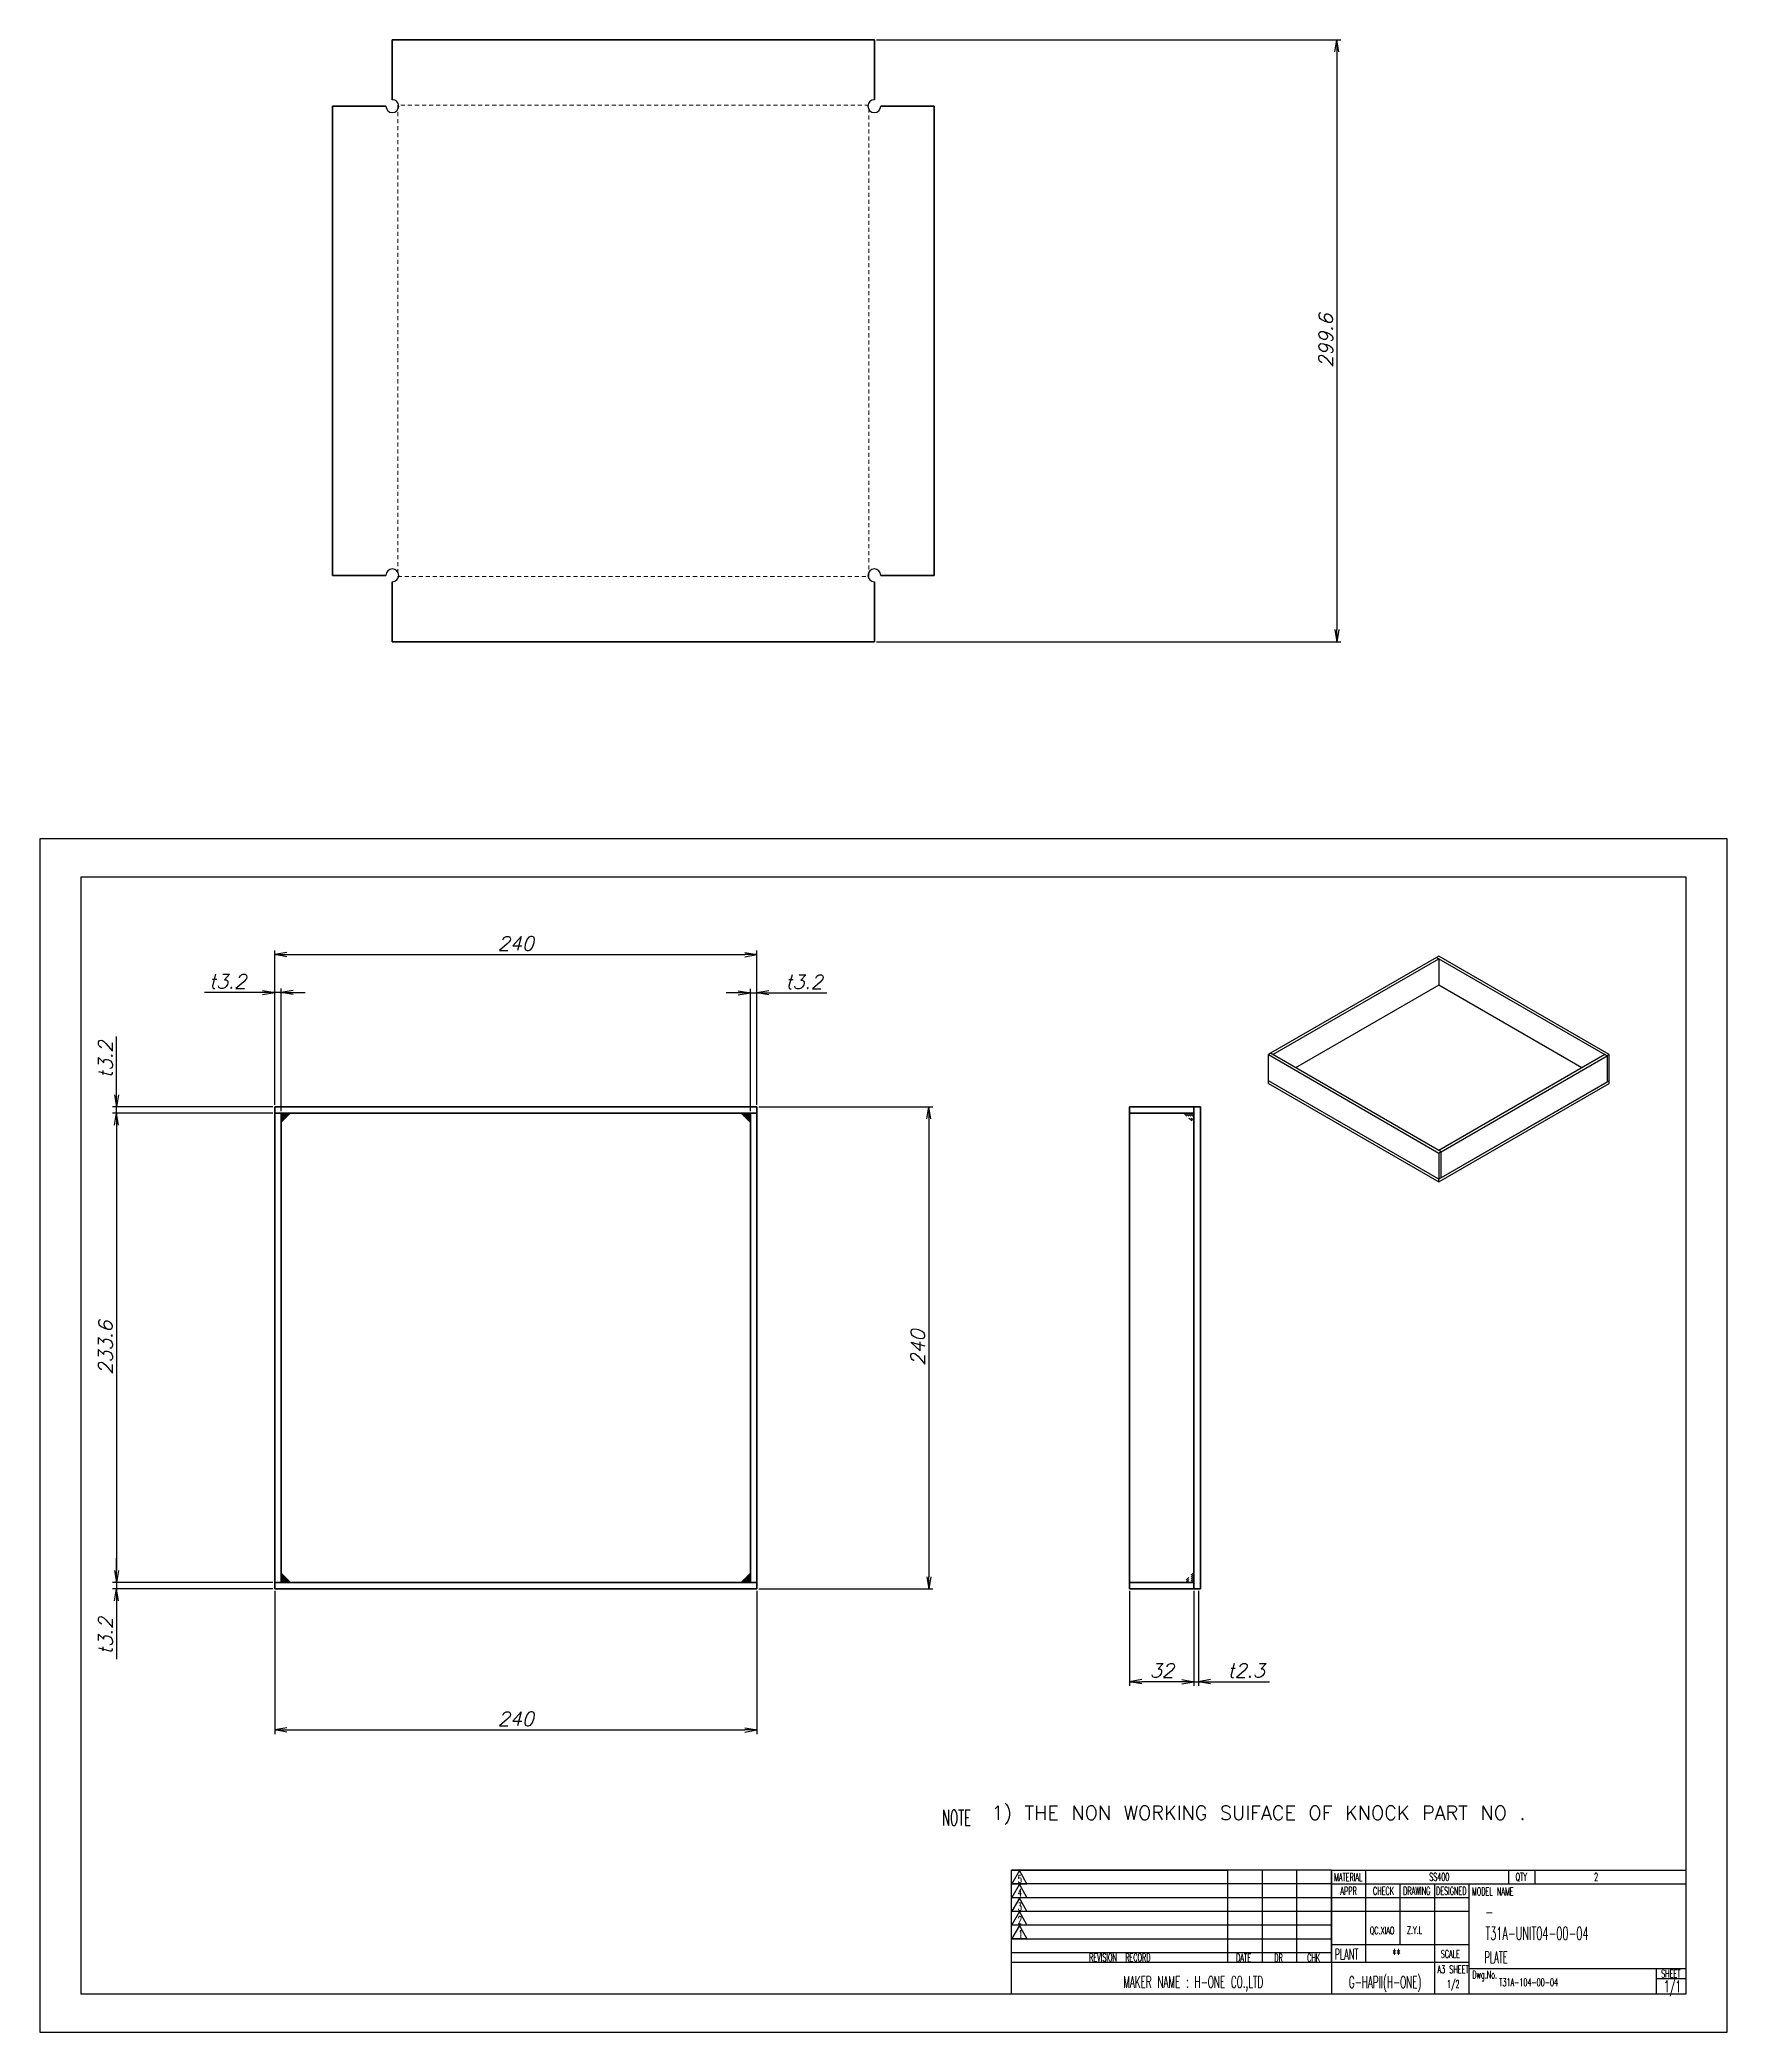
# Model space of a CAD drawing. Header units: inches. Extents: x 21 to 8642, y -3779 to 2137.
# Drawn here: x 105 to 945, y -3779 to -2787 of the extents above; entities that cross this region are included whole.
import ezdxf

# ---------------------------------------------------------------- set-up
doc = ezdxf.new("R2010")
doc.units = ezdxf.units.IN
doc.header["$MEASUREMENT"] = 0
doc.linetypes.add('DASHED', pattern=[15, 12, -3])
doc.linetypes.add('HIDDEN', pattern=[3.5, 2, -1.5])
for name, color, linetype, lineweight in [('AM_VIS', 7, 'Continuous', 30), ('DIM', 3, 'Continuous', 20), ('HIDDEN_LINE', 1, 'HIDDEN', 20)]:
    doc.layers.add(name, color=color, linetype=linetype, lineweight=lineweight)
for name, color, linetype in [('DRAWING', 7, 'Continuous'), ('title_frame', 7, 'Continuous'), ('word_dim', 253, 'Continuous')]:
    doc.layers.add(name, color=color, linetype=linetype)
doc.styles.add('DIM_FONT', font='romans.shx', dxfattribs={"oblique": 15})
doc.styles.add('MX_NOTE_STANDARD', font='txt.shx', dxfattribs={"bigfont": 'bigfont.shx'})
doc.styles.get("Standard").update_dxf_attribs({"font": 'txt', "bigfont": 'gbcbig.shx'})
doc.dimstyles.new('SCALE-1-2$0', dxfattribs={"dimscale": 2, "dimtxt": 3.5, "dimasz": 3, "dimexe": 1, "dimexo": 0.5, "dimgap": 1, "dimtad": 3, "dimdec": 1, "dimdsep": 46, "dimtxsty": 'DIM_FONT', "dimblk1": 'OPEN', "dimblk2": 'OPEN', "dimsah": 1, "dimcen": 0, "dimclrd": 256, "dimclre": 256, "dimclrt": 7, "dimazin": 2, "dimtm": 1e-09, "dimtfac": 0.6, "dimtmove": 0, "dimatfit": 3, "dimldrblk": 'OPEN', "dimfxl": 1, "dimtolj": 2, "dimarcsym": 0})

# ---------------------------------------------------------------- blocks, each defined once
blk = doc.blocks.new('98')
at = {"layer": 'AM_VIS'}
for p, q in [((-1607.6, 25192.8), (-1609.8, 25191.5)), ((-1437.9, 25094.9), (-1607.6, 25192.8)), ((-1609.8, 25191.5), (-1775, 25096.2)), ((-1772.7, 25094.9), (-1607.6, 25190.2)), ((-1607.6, 25190.2), (-1609.8, 25191.5)), ((-1609.8, 25191.5), (-1440.1, 25093.6)), ((-1607.6, 25190.2), (-1607.6, 25164.1)), ((-1607.6, 25164.1), (-1750.1, 25081.8)), ((-1465, 25081.8), (-1607.6, 25164.1)), ((-1775, 25096.2), (-1777.3, 25094.9)), ((-1777.3, 25094.9), (-1607.6, 24996.9)), ((-1777.3, 25068.7), (-1777.3, 25094.9)), ((-1772.7, 25094.9), (-1775, 25096.2)), ((-1605.3, 24998.2), (-1775, 25096.2)), ((-1442.4, 25094.9), (-1607.6, 24999.5)), ((-1605.3, 24998.2), (-1440.1, 25093.6)), ((-1440.1, 25093.6), (-1442.4, 25094.9)), ((-1437.9, 25094.9), (-1440.1, 25093.6)), ((-1440.1, 25093.6), (-1440.1, 25067.4)), ((-1440.1, 25093.6), (-1440.1, 25067.4)), ((-1437.9, 25068.7), (-1437.9, 25094.9)), ((-1607.6, 24970.8), (-1777.3, 25068.7)), ((-1777.3, 25066.1), (-1777.3, 25068.7)), ((-1607.6, 24970.8), (-1777.3, 25068.7)), ((-1777.3, 25066.1), (-1607.6, 24968.1)), ((-1437.9, 25068.7), (-1607.6, 24970.8)), ((-1607.6, 24968.1), (-1437.9, 25066.1)), ((-1440.1, 25067.4), (-1605.3, 24972.1)), ((-1437.9, 25068.7), (-1440.1, 25067.4)), ((-1437.9, 25066.1), (-1437.9, 25068.7)), ((-1605.3, 24998.2), (-1607.6, 24999.5)), ((-1605.3, 24998.2), (-1607.6, 24996.9)), ((-1607.6, 24996.9), (-1607.6, 24970.8)), ((-1605.3, 24972.1), (-1605.3, 24998.2)), ((-1605.3, 24972.1), (-1605.3, 24998.2)), ((-1605.3, 24972.1), (-1607.6, 24970.8)), ((-1607.6, 24968.1), (-1607.6, 24970.8))]:
    blk.add_line(p, q, dxfattribs=at)
blk = doc.blocks.new('_Open')
at = {"color": 0, "lineweight": -2}
for p, q in [((-1, 0.17), (0, 0)), ((-1, -0.17), (0, 0)), ((0, 0), (-1, 0))]:
    blk.add_line(p, q, dxfattribs=at)
blk = doc.blocks.new('*D339')
at = {"layer": 'DEFPOINTS', "color": 0, "transparency": 16777216}
for p in [(462.34, -3242.75), (222.34, -3318.46), (462.34, -3318.46)]:
    blk.add_point(p, dxfattribs=at)
at = {"layer": 'DIM', "lineweight": -2, "transparency": 16777216}
for p, q in [((222.34, -3317.46), (222.34, -3240.75)), ((228.34, -3242.75), (456.34, -3242.75)), ((462.34, -3317.46), (462.34, -3240.75))]:
    blk.add_line(p, q, dxfattribs=at)
at = {"layer": 'DIM', "lineweight": -2, "transparency": 16777216, "xscale": 6, "yscale": 6, "zscale": 6, "rotation": 180}
blk.add_blockref('_Open', (222.34, -3242.75), dxfattribs=at)
at = {"layer": 'DIM', "lineweight": -2, "transparency": 16777216, "xscale": 6, "yscale": 6, "zscale": 6}
blk.add_blockref('_Open', (462.34, -3242.75), dxfattribs=at)
at = {"layer": 'DIM', "color": 7, "transparency": 16777216, "insert": (342.34, -3237.25), "char_height": 7, "attachment_point": 5, "style": 'DIM_FONT'}
blk.add_mtext('\\A2;240', dxfattribs=at)
blk = doc.blocks.new('*D340')
at = {"layer": 'DEFPOINTS', "color": 0, "transparency": 16777216}
for p in [(143.62, -3318.46), (222.34, -3318.46), (222.34, -3321.66)]:
    blk.add_point(p, dxfattribs=at)
at = {"layer": 'DIM', "lineweight": -2, "transparency": 16777216}
for p, q in [((143.62, -3312.46), (143.62, -3283.53)), ((221.34, -3318.46), (141.62, -3318.46)), ((221.34, -3321.66), (141.62, -3321.66)), ((143.62, -3321.66), (143.62, -3318.46)), ((143.62, -3327.66), (143.62, -3333.66))]:
    blk.add_line(p, q, dxfattribs=at)
at = {"layer": 'DIM', "lineweight": -2, "transparency": 16777216, "xscale": 6, "yscale": 6, "zscale": 6}
for p, rotation in [((143.62, -3318.46), 270), ((143.62, -3321.66), 90)]:
    blk.add_blockref('_Open', p, dxfattribs=dict(at, rotation=rotation))
at = {"layer": 'DIM', "color": 7, "transparency": 16777216, "insert": (138.12, -3295), "char_height": 7, "attachment_point": 5, "rotation": 90, "style": 'DIM_FONT'}
blk.add_mtext('\\A2;t3.2', dxfattribs=at)
blk = doc.blocks.new('*D341')
at = {"layer": 'DEFPOINTS', "color": 0, "transparency": 16777216}
for p in [(222.34, -3321.66), (143.62, -3555.26), (222.34, -3555.26)]:
    blk.add_point(p, dxfattribs=at)
at = {"layer": 'DIM', "lineweight": -2, "transparency": 16777216}
for p, q in [((221.34, -3321.66), (141.62, -3321.66)), ((143.62, -3327.66), (143.62, -3549.26)), ((221.34, -3555.26), (141.62, -3555.26))]:
    blk.add_line(p, q, dxfattribs=at)
at = {"layer": 'DIM', "lineweight": -2, "transparency": 16777216, "xscale": 6, "yscale": 6, "zscale": 6}
for p, rotation in [((143.62, -3321.66), 90), ((143.62, -3555.26), 270)]:
    blk.add_blockref('_Open', p, dxfattribs=dict(at, rotation=rotation))
at = {"layer": 'DIM', "color": 7, "transparency": 16777216, "insert": (138.12, -3438.46), "char_height": 7, "attachment_point": 5, "rotation": 90, "style": 'DIM_FONT'}
blk.add_mtext('\\A2;233.6', dxfattribs=at)
blk = doc.blocks.new('*D342')
at = {"layer": 'DEFPOINTS', "color": 0, "transparency": 16777216}
for p in [(143.62, -3558.46), (222.34, -3555.26), (222.34, -3558.46)]:
    blk.add_point(p, dxfattribs=at)
at = {"layer": 'DIM', "lineweight": -2, "transparency": 16777216}
for p, q in [((143.62, -3549.26), (143.62, -3543.26)), ((221.34, -3555.26), (141.62, -3555.26)), ((221.34, -3558.46), (141.62, -3558.46)), ((143.62, -3555.26), (143.62, -3558.46)), ((143.62, -3564.46), (143.62, -3593.4))]:
    blk.add_line(p, q, dxfattribs=at)
at = {"layer": 'DIM', "lineweight": -2, "transparency": 16777216, "xscale": 6, "yscale": 6, "zscale": 6}
for p, rotation in [((143.62, -3555.26), 270), ((143.62, -3558.46), 90)]:
    blk.add_blockref('_Open', p, dxfattribs=dict(at, rotation=rotation))
at = {"layer": 'DIM', "color": 7, "transparency": 16777216, "insert": (138.12, -3581.93), "char_height": 7, "attachment_point": 5, "rotation": 90, "style": 'DIM_FONT'}
blk.add_mtext('\\A2;t3.2', dxfattribs=at)
blk = doc.blocks.new('*D343')
at = {"layer": 'DEFPOINTS', "color": 0, "transparency": 16777216}
for p in [(222.34, -3261.55), (222.34, -3318.46), (225.54, -3321.66)]:
    blk.add_point(p, dxfattribs=at)
at = {"layer": 'DIM', "lineweight": -2, "transparency": 16777216}
for p, q in [((216.34, -3261.55), (187.4, -3261.55)), ((222.34, -3317.46), (222.34, -3259.55)), ((225.54, -3261.55), (222.34, -3261.55)), ((225.54, -3320.66), (225.54, -3259.55)), ((231.54, -3261.55), (237.54, -3261.55))]:
    blk.add_line(p, q, dxfattribs=at)
at = {"layer": 'DIM', "lineweight": -2, "transparency": 16777216, "xscale": 6, "yscale": 6, "zscale": 6}
blk.add_blockref('_Open', (222.34, -3261.55), dxfattribs=at)
at = {"layer": 'DIM', "lineweight": -2, "transparency": 16777216, "xscale": 6, "yscale": 6, "zscale": 6, "rotation": 180}
blk.add_blockref('_Open', (225.54, -3261.55), dxfattribs=at)
at = {"layer": 'DIM', "color": 7, "transparency": 16777216, "insert": (198.87, -3256.05), "char_height": 7, "attachment_point": 5, "style": 'DIM_FONT'}
blk.add_mtext('\\A2;t3.2', dxfattribs=at)
blk = doc.blocks.new('*D344')
at = {"layer": 'DEFPOINTS', "color": 0, "transparency": 16777216}
for p in [(462.34, -3261.76), (459.14, -3321.66), (462.34, -3318.46)]:
    blk.add_point(p, dxfattribs=at)
at = {"layer": 'DIM', "lineweight": -2, "transparency": 16777216}
for p, q in [((453.14, -3261.76), (447.14, -3261.76)), ((459.14, -3320.66), (459.14, -3259.76)), ((459.14, -3261.76), (462.34, -3261.76)), ((462.34, -3317.46), (462.34, -3259.76)), ((468.34, -3261.76), (497.27, -3261.76))]:
    blk.add_line(p, q, dxfattribs=at)
at = {"layer": 'DIM', "lineweight": -2, "transparency": 16777216, "xscale": 6, "yscale": 6, "zscale": 6}
blk.add_blockref('_Open', (459.14, -3261.76), dxfattribs=at)
at = {"layer": 'DIM', "lineweight": -2, "transparency": 16777216, "xscale": 6, "yscale": 6, "zscale": 6, "rotation": 180}
blk.add_blockref('_Open', (462.34, -3261.76), dxfattribs=at)
at = {"layer": 'DIM', "color": 7, "transparency": 16777216, "insert": (485.8, -3256.26), "char_height": 7, "attachment_point": 5, "style": 'DIM_FONT'}
blk.add_mtext('\\A2;t3.2', dxfattribs=at)
blk = doc.blocks.new('*D345')
at = {"layer": 'DEFPOINTS', "color": 0, "transparency": 16777216}
for p in [(222.34, -3558.46), (462.34, -3558.46), (462.34, -3628.73)]:
    blk.add_point(p, dxfattribs=at)
at = {"layer": 'DIM', "lineweight": -2, "transparency": 16777216}
for p, q in [((222.34, -3559.46), (222.34, -3630.73)), ((462.34, -3559.46), (462.34, -3630.73)), ((228.34, -3628.73), (456.34, -3628.73))]:
    blk.add_line(p, q, dxfattribs=at)
at = {"layer": 'DIM', "lineweight": -2, "transparency": 16777216, "xscale": 6, "yscale": 6, "zscale": 6, "rotation": 180}
blk.add_blockref('_Open', (222.34, -3628.73), dxfattribs=at)
at = {"layer": 'DIM', "lineweight": -2, "transparency": 16777216, "xscale": 6, "yscale": 6, "zscale": 6}
blk.add_blockref('_Open', (462.34, -3628.73), dxfattribs=at)
at = {"layer": 'DIM', "color": 7, "transparency": 16777216, "insert": (342.34, -3623.23), "char_height": 7, "attachment_point": 5, "style": 'DIM_FONT'}
blk.add_mtext('\\A2;240', dxfattribs=at)
blk = doc.blocks.new('*D346')
at = {"layer": 'DEFPOINTS', "color": 0, "transparency": 16777216}
for p in [(462.34, -3318.46), (462.34, -3558.46), (547.99, -3558.46)]:
    blk.add_point(p, dxfattribs=at)
at = {"layer": 'DIM', "lineweight": -2, "transparency": 16777216}
for p, q in [((463.34, -3318.46), (549.99, -3318.46)), ((547.99, -3324.46), (547.99, -3552.46)), ((463.34, -3558.46), (549.99, -3558.46))]:
    blk.add_line(p, q, dxfattribs=at)
at = {"layer": 'DIM', "lineweight": -2, "transparency": 16777216, "xscale": 6, "yscale": 6, "zscale": 6}
for p, rotation in [((547.99, -3318.46), 90), ((547.99, -3558.46), 270)]:
    blk.add_blockref('_Open', p, dxfattribs=dict(at, rotation=rotation))
at = {"layer": 'DIM', "color": 7, "transparency": 16777216, "insert": (542.49, -3438.46), "char_height": 7, "attachment_point": 5, "rotation": 90, "style": 'DIM_FONT'}
blk.add_mtext('\\A2;240', dxfattribs=at)
blk = doc.blocks.new('*D347')
at = {"layer": 'DEFPOINTS', "color": 0, "transparency": 16777216}
for p in [(647.96, -3558.46), (679.96, -3558.46), (647.96, -3604.68)]:
    blk.add_point(p, dxfattribs=at)
at = {"layer": 'DIM', "lineweight": -2, "transparency": 16777216}
for p, q in [((647.96, -3559.46), (647.96, -3606.68)), ((679.96, -3559.46), (679.96, -3606.68)), ((673.96, -3604.68), (653.96, -3604.68))]:
    blk.add_line(p, q, dxfattribs=at)
at = {"layer": 'DIM', "lineweight": -2, "transparency": 16777216, "xscale": 6, "yscale": 6, "zscale": 6, "rotation": 180}
blk.add_blockref('_Open', (647.96, -3604.68), dxfattribs=at)
at = {"layer": 'DIM', "lineweight": -2, "transparency": 16777216, "xscale": 6, "yscale": 6, "zscale": 6}
blk.add_blockref('_Open', (679.96, -3604.68), dxfattribs=at)
at = {"layer": 'DIM', "color": 7, "transparency": 16777216, "insert": (663.96, -3599.18), "char_height": 7, "attachment_point": 5, "style": 'DIM_FONT'}
blk.add_mtext('\\A2;32', dxfattribs=at)
blk = doc.blocks.new('*D348')
at = {"layer": 'DEFPOINTS', "color": 0, "transparency": 16777216}
for p in [(679.96, -3558.46), (682.26, -3558.46), (682.26, -3604.68)]:
    blk.add_point(p, dxfattribs=at)
at = {"layer": 'DIM', "lineweight": -2, "transparency": 16777216}
for p, q in [((679.96, -3559.46), (679.96, -3606.68)), ((682.26, -3559.46), (682.26, -3606.68)), ((673.96, -3604.68), (667.96, -3604.68)), ((679.96, -3604.68), (682.26, -3604.68)), ((688.26, -3604.68), (717.55, -3604.68))]:
    blk.add_line(p, q, dxfattribs=at)
at = {"layer": 'DIM', "lineweight": -2, "transparency": 16777216, "xscale": 6, "yscale": 6, "zscale": 6}
blk.add_blockref('_Open', (679.96, -3604.68), dxfattribs=at)
at = {"layer": 'DIM', "lineweight": -2, "transparency": 16777216, "xscale": 6, "yscale": 6, "zscale": 6, "rotation": 180}
blk.add_blockref('_Open', (682.26, -3604.68), dxfattribs=at)
at = {"layer": 'DIM', "color": 7, "transparency": 16777216, "insert": (705.91, -3599.18), "char_height": 7, "attachment_point": 5, "style": 'DIM_FONT'}
blk.add_mtext('\\A2;t2.3', dxfattribs=at)
blk = doc.blocks.new('*D358')
at = {"lineweight": -2, "transparency": 16777216}
for p, q in [((521.88, -2787.35), (753.08, -2787.35)), ((751.08, -2793.35), (751.08, -3080.95)), ((521.88, -3086.95), (753.08, -3086.95))]:
    blk.add_line(p, q, dxfattribs=at)
at = {"layer": 'DEFPOINTS', "color": 0, "transparency": 16777216}
for p in [(520.88, -2787.35), (520.88, -3086.95), (751.08, -3086.95)]:
    blk.add_point(p, dxfattribs=at)
at = {"lineweight": -2, "transparency": 16777216, "xscale": 6, "yscale": 6, "zscale": 6}
for p, rotation in [((751.08, -2787.35), 90), ((751.08, -3086.95), 270)]:
    blk.add_blockref('_Open', p, dxfattribs=dict(at, rotation=rotation))
at = {"color": 7, "transparency": 16777216, "insert": (745.58, -2937.15), "char_height": 7, "attachment_point": 5, "rotation": 90, "style": 'DIM_FONT'}
blk.add_mtext('\\A2;299.6', dxfattribs=at)
blk = doc.blocks.new('*D362')
at = {"layer": 'DEFPOINTS', "color": 0, "transparency": 16777216}
for p in [(647.96, -3558.46), (679.96, -3558.46), (647.96, -3604.68)]:
    blk.add_point(p, dxfattribs=at)
at = {"layer": 'DIM', "lineweight": -2, "transparency": 16777216}
for p, q in [((647.96, -3559.46), (647.96, -3606.68)), ((679.96, -3559.46), (679.96, -3606.68)), ((673.96, -3604.68), (653.96, -3604.68))]:
    blk.add_line(p, q, dxfattribs=at)
at = {"layer": 'DIM', "lineweight": -2, "transparency": 16777216, "xscale": 6, "yscale": 6, "zscale": 6, "rotation": 180}
blk.add_blockref('_Open', (647.96, -3604.68), dxfattribs=at)
at = {"layer": 'DIM', "lineweight": -2, "transparency": 16777216, "xscale": 6, "yscale": 6, "zscale": 6}
blk.add_blockref('_Open', (679.96, -3604.68), dxfattribs=at)
at = {"layer": 'DIM', "color": 7, "transparency": 16777216, "insert": (663.96, -3599.18), "char_height": 7, "attachment_point": 5, "style": 'DIM_FONT'}
blk.add_mtext('\\A2;32', dxfattribs=at)
blk = doc.blocks.new('*D363')
at = {"layer": 'DEFPOINTS', "color": 0, "transparency": 16777216}
for p in [(679.96, -3558.46), (682.26, -3558.46), (682.26, -3604.68)]:
    blk.add_point(p, dxfattribs=at)
at = {"layer": 'DIM', "lineweight": -2, "transparency": 16777216}
for p, q in [((679.96, -3559.46), (679.96, -3606.68)), ((682.26, -3559.46), (682.26, -3606.68)), ((673.96, -3604.68), (667.96, -3604.68)), ((679.96, -3604.68), (682.26, -3604.68)), ((688.26, -3604.68), (717.55, -3604.68))]:
    blk.add_line(p, q, dxfattribs=at)
at = {"layer": 'DIM', "lineweight": -2, "transparency": 16777216, "xscale": 6, "yscale": 6, "zscale": 6}
blk.add_blockref('_Open', (679.96, -3604.68), dxfattribs=at)
at = {"layer": 'DIM', "lineweight": -2, "transparency": 16777216, "xscale": 6, "yscale": 6, "zscale": 6, "rotation": 180}
blk.add_blockref('_Open', (682.26, -3604.68), dxfattribs=at)
at = {"layer": 'DIM', "color": 7, "transparency": 16777216, "insert": (705.91, -3599.18), "char_height": 7, "attachment_point": 5, "style": 'DIM_FONT'}
blk.add_mtext('\\A2;t2.3', dxfattribs=at)

msp = doc.modelspace()

# ---------------------------------------------------------------- linework, layer by layer
at = {"color": 7, "lineweight": 35, "ltscale": 0.08}
for p, q in [((284.081, -2787.345), (280.881, -2787.345)), ((520.881, -2787.345), (517.681, -2787.345)), ((284.081, -3086.945), (280.881, -3086.945)), ((520.881, -3086.945), (517.681, -3086.945)), ((222.336, -3318.464), (222.336, -3321.665)), ((462.336, -3318.464), (462.336, -3321.665)), ((647.963, -3318.464), (647.963, -3321.665)), ((679.963, -3318.464), (679.963, -3321.665)), ((222.336, -3555.264), (222.336, -3558.464)), ((462.336, -3555.264), (462.336, -3558.464)), ((647.963, -3555.264), (647.963, -3558.464)), ((679.963, -3555.264), (679.963, -3558.464))]:
    msp.add_line(p, q, dxfattribs=at)
at = {"color": 7, "lineweight": 35}
for p, q in [((280.881, -2787.345), (280.881, -2817.145)), ((284.081, -2787.345), (517.681, -2787.345)), ((520.881, -2817.145), (520.881, -2787.345)), ((251.081, -2820.345), (277.681, -2820.345)), ((251.081, -3053.945), (251.081, -2820.345)), ((550.681, -2820.345), (524.081, -2820.345)), ((550.681, -3053.945), (550.681, -2820.345)), ((277.681, -3053.945), (251.081, -3053.945)), ((524.081, -3053.945), (550.681, -3053.945)), ((280.881, -3086.945), (280.881, -3057.145)), ((520.881, -3057.145), (520.881, -3086.945)), ((284.081, -3086.945), (517.681, -3086.945)), ((462.336, -3318.464), (222.336, -3318.464)), ((222.336, -3558.464), (222.336, -3318.464)), ((222.336, -3321.665), (462.336, -3321.665)), ((222.336, -3321.665), (222.336, -3555.264)), ((225.536, -3555.264), (225.536, -3321.665)), ((459.136, -3321.665), (459.136, -3555.264)), ((462.336, -3555.264), (462.336, -3321.665)), ((679.963, -3318.464), (647.963, -3318.464)), ((647.963, -3321.665), (679.963, -3321.665)), ((647.963, -3321.665), (679.963, -3321.665)), ((647.963, -3555.264), (647.963, -3321.665)), ((679.963, -3318.464), (679.963, -3558.464)), ((679.963, -3321.665), (679.963, -3555.264)), ((683.163, -3558.464), (683.163, -3318.464)), ((462.336, -3555.264), (222.336, -3555.264)), ((222.336, -3558.464), (462.336, -3558.464)), ((462.336, -3558.464), (222.336, -3558.464)), ((679.963, -3555.264), (647.963, -3555.264)), ((679.963, -3555.264), (647.963, -3555.264)), ((647.963, -3558.464), (679.963, -3558.464))]:
    msp.add_line(p, q, dxfattribs=at)
at = {"color": 7, "linetype": 'DASHED', "lineweight": 13}
for p, q in [((222.336, -3318.464), (462.336, -3318.464)), ((462.336, -3318.464), (462.336, -3558.464))]:
    msp.add_line(p, q, dxfattribs=at)
at = {"color": 7, "lineweight": 35, "ltscale": 0.079999}
for p, q in [((225.536, -3321.665), (222.336, -3321.665)), ((462.336, -3321.665), (459.136, -3321.665)), ((683.163, -3318.464), (679.963, -3318.464)), ((225.536, -3555.264), (222.336, -3555.264)), ((462.336, -3555.264), (459.136, -3555.264)), ((683.163, -3558.464), (679.963, -3558.464))]:
    msp.add_line(p, q, dxfattribs=at)
for centre, start, end in [((280.881, -2820.345), 180.000082, 90), ((520.881, -2820.345), 90, 359.999918), ((280.881, -3053.945), 270, 179.999918), ((520.881, -3053.945), 0.000082, 270)]:
    msp.add_arc(centre, 3.2, start, end)
at = {"layer": 'DRAWING'}
for points in [[(225.536, -3321.665, 0, 7.071, 0), (228.036, -3324.165, 7.071, 7.071, 0)], [(459.136, -3321.665, 0, 7.071, 0), (456.636, -3324.165, 7.071, 7.071, 0)], [(225.536, -3555.264, 0, 7.071, 0), (228.036, -3552.764, 7.071, 7.071, 0)], [(459.136, -3555.264, 0, 7.071, 0), (456.636, -3552.764, 7.071, 7.071, 0)]]:
    msp.add_lwpolyline(points, format="xyseb", dxfattribs=at)
at = {"layer": 'HIDDEN_LINE'}
for p, q in [((674.963, -3321.665), (679.963, -3326.665)), ((675.963, -3321.665), (679.963, -3325.665)), ((676.963, -3321.665), (679.963, -3324.665)), ((677.963, -3321.665), (679.963, -3323.665)), ((678.963, -3321.665), (679.963, -3322.665)), ((679.963, -3550.264), (674.963, -3555.264)), ((679.963, -3551.264), (675.963, -3555.264)), ((679.963, -3552.264), (676.963, -3555.264)), ((679.963, -3553.264), (677.963, -3555.264)), ((679.963, -3554.264), (678.963, -3555.264))]:
    msp.add_line(p, q, dxfattribs=at)
msp.add_lwpolyline([(283.581, -3054.445), (518.181, -3054.445), (518.181, -2819.845), (283.581, -2819.845)], close=True, dxfattribs=at)
at = {"layer": 'title_frame'}
for p, q in [((589.12, -3760.231), (589.12, -3698.491)), ((589.12, -3698.491), (696.92, -3698.491)), ((748.37, -3698.491), (589.12, -3698.491)), ((593.08, -3698.733), (589.321, -3705.244)), ((596.839, -3705.244), (593.08, -3698.733)), ((696.92, -3744.551), (696.92, -3698.491)), ((714.07, -3744.551), (714.07, -3698.491)), ((714.07, -3744.551), (714.07, -3698.491)), ((731.22, -3744.551), (731.22, -3698.491)), ((731.22, -3744.551), (731.22, -3698.491)), ((748.37, -3698.491), (748.37, -3705.351)), ((748.37, -3698.491), (748.37, -3760.231)), ((748.37, -3698.491), (748.37, -3760.231)), ((748.37, -3744.551), (748.37, -3698.491)), ((748.37, -3698.491), (924.77, -3698.491)), ((765.52, -3744.551), (765.52, -3698.491)), ((836.57, -3698.491), (836.57, -3705.351)), ((849.715, -3698.491), (849.715, -3705.351)), ((696.92, -3705.351), (589.12, -3705.351)), ((748.37, -3705.351), (589.12, -3705.351)), ((589.321, -3705.244), (596.839, -3705.244)), ((593.08, -3705.548), (589.321, -3712.06)), ((596.839, -3712.06), (593.08, -3705.548)), ((748.37, -3705.351), (924.77, -3705.351)), ((782.67, -3735.542), (782.67, -3705.351)), ((799.82, -3760.231), (799.82, -3705.351)), ((816.97, -3760.231), (816.97, -3705.351)), ((696.92, -3712.211), (589.12, -3712.211)), ((748.37, -3712.211), (589.12, -3712.211)), ((696.92, -3719.071), (589.12, -3719.071)), ((748.37, -3719.071), (589.12, -3719.071)), ((589.321, -3712.06), (596.839, -3712.06)), ((593.08, -3712.466), (589.321, -3718.977)), ((589.321, -3718.977), (596.839, -3718.977)), ((593.08, -3719.156), (589.321, -3725.667)), ((596.839, -3718.977), (593.08, -3712.466)), ((596.839, -3725.667), (593.08, -3719.156)), ((816.97, -3712.211), (748.37, -3712.211)), ((816.97, -3719.071), (748.37, -3719.071)), ((696.92, -3725.931), (589.12, -3725.931)), ((748.37, -3725.931), (589.12, -3725.931)), ((589.321, -3725.667), (596.839, -3725.667)), ((593.08, -3726.074), (589.321, -3732.585)), ((596.839, -3732.585), (593.08, -3726.074)), ((696.92, -3732.791), (589.12, -3732.791)), ((748.37, -3732.791), (589.12, -3732.791)), ((589.321, -3732.585), (596.839, -3732.585)), ((748.37, -3735.542), (816.97, -3735.542)), ((696.92, -3739.651), (589.12, -3739.651)), ((748.37, -3739.651), (589.12, -3739.651)), ((748.37, -3744.551), (589.12, -3744.551)), ((816.97, -3744.551), (748.37, -3744.551)), ((816.97, -3747.491), (924.77, -3747.491)), ((910.07, -3747.491), (910.07, -3760.231)), ((910.07, -3752.391), (924.77, -3752.391)), ((924.77, -3760.231), (816.97, -3760.231))]:
    msp.add_line(p, q, dxfattribs=at)
at = {"layer": 'title_frame', "color": 4}
msp.add_lwpolyline([(945.42, -3185.156), (105.42, -3185.156), (105.42, -3779.156), (945.42, -3779.156)], close=True, dxfattribs=at)
at = {"layer": 'word_dim'}
msp.add_lwpolyline([(126.07, -3204.081), (924.77, -3204.081), (924.77, -3760.231), (126.07, -3760.231)], close=True, dxfattribs=at)

# ---------------------------------------------------------------- block references
at = {"layer": 'DIM', "xscale": 0.5, "yscale": 0.5, "zscale": 0.5}
msp.add_blockref('98', (1605.653, -15839.954), dxfattribs=at)

# ---------------------------------------------------------------- texts
at = {"layer": 'title_frame', "color": 3, "style": 'MX_NOTE_STANDARD'}
for s, height, width, p in [('NOTE', 7.84, 0.545, (554.527, -3676.362)), ('5', 3.759, 0.545, (592.29, -3704.802)), ('4', 3.759, 0.545, (592.29, -3711.618)), ('MATERIAL', 3.8667, 0.545, (749.714, -3703.954)), ('APPR', 3.8667, 0.545, (752.905, -3710.758)), ('CHECK', 3.8667, 0.545, (769.097, -3710.758)), ('DRAWING', 3.8667, 0.545, (784.136, -3710.758)), ('SS400', 3.8667, 0.545, (797.117, -3703.786)), ('DESIGNED', 3.8667, 0.545, (800.519, -3710.758)), ('MODEL NAME', 3.8667, 0.545, (818.376, -3711.052)), ('QTY', 3.8667, 0.545, (840.116, -3703.786)), ('2', 3.867, 0.545, (879.187, -3703.786)), ('3', 3.759, 0.545, (592.29, -3718.535)), ('2', 3.759, 0.545, (592.29, -3725.225)), ('1', 3.759, 0.545, (592.683, -3732.143)), ('QC.XIAO', 3.724, 0.6, (767.536, -3730.446)), ('Z.Y.L', 3.724, 0.6, (785.989, -3730.29)), ('T31A-UNIT04-00-04', 6.468, 0.545, (825.052, -3733.23)), ('-', 6.468, 0.545, (825.052, -3722.497)), ('PLANT', 5.3704, 0.545, (750.042, -3743.043)), ('**', 5.3704, 0.545, (778.756, -3743.043)), ('SCALE', 3.8667, 0.545, (802.871, -3742.162)), ('PLATE', 5.88, 0.5, (824.676, -3744.813)), ('REVISION  RECORD', 3.86669, 0.545, (627.767, -3743.916)), ('DATE', 3.8667, 0.545, (700.994, -3744.076)), ('DR', 3.8667, 0.545, (719.982, -3744.097)), ('CHK', 3.8667, 0.545, (736.336, -3744.031)), ('A3 SHEET', 3.8667, 0.545, (801.229, -3749.797)), ('Dwg.No.', 3.8667, 0.545, (818.548, -3752.435)), ('SHEET', 3.8667, 0.545, (912.55, -3751.976)), ('MAKER NAME : H-ONE CO.,LTD', 5.88, 0.545, (644.779, -3757.098)), ('G-HAPII(H-ONE)', 5.88, 0.545, (757.082, -3757.194)), ('1/2', 3.8667, 0.545, (805.932, -3757.156)), ('T31A-104-00-04', 3.86669, 0.545, (831.952, -3756.296)), ('1/1', 5.88, 0.545, (913.983, -3759.298))]:
    msp.add_text(s, height=height, dxfattribs=dict(at, width=width)).set_placement(p)
at = {"layer": 'title_frame', "color": 3, "insert": (579.155, -3666.453), "char_height": 7, "width": 352.13365, "attachment_point": 1}
msp.add_mtext('1{\\Fromans,bigfont|c134;)} THE NON WORKING SUIFACE OF KNOCK PART NO .', dxfattribs=at)

# ---------------------------------------------------------------- dimensions: what is measured, and where the dimension line sits
dim = msp.add_linear_dim(base=(751.081, -3086.945), p1=(520.881, -2787.345), p2=(520.881, -3086.945), angle=90, dimstyle='SCALE-1-2$0')
dim.commit()
dim.dimension.update_dxf_attribs({"geometry": '*D358', "text_midpoint": (745.581, -2937.145)})
at = {"layer": 'DIM'}
for base, p1, p2, picture, middle in [((462.336, -3242.747), (222.336, -3318.464), (462.336, -3318.464), '*D339', (342.336, -3237.247)), ((462.336, -3628.73), (222.336, -3558.464), (462.336, -3558.464), '*D345', (342.336, -3623.23)), ((647.963, -3604.679), (679.963, -3558.464), (647.963, -3558.464), '*D347', (663.963, -3599.179)), ((647.963, -3604.679), (679.963, -3558.464), (647.963, -3558.464), '*D362', (663.963, -3599.179))]:
    dim = msp.add_linear_dim(base=base, p1=p1, p2=p2, dimstyle='SCALE-1-2$0', dxfattribs=at)
    dim.commit()
    dim.dimension.update_dxf_attribs({"geometry": picture, "text_midpoint": middle})
for base, p1, p2, picture, middle in [((222.336, -3261.548), (225.536, -3321.665), (222.336, -3318.464), '*D343', (198.869, -3256.048)), ((462.336, -3261.764), (459.136, -3321.665), (462.336, -3318.464), '*D344', (485.803, -3256.264)), ((682.263, -3604.679), (679.963, -3558.464), (682.263, -3558.464), '*D348', (705.909, -3599.179)), ((682.263, -3604.679), (679.963, -3558.464), (682.263, -3558.464), '*D363', (705.909, -3599.179))]:
    dim = msp.add_linear_dim(base=base, p1=p1, p2=p2, text='t<>', dimstyle='SCALE-1-2$0', dxfattribs=at)
    dim.commit()
    dim.dimension.update_dxf_attribs({"geometry": picture, "text_midpoint": middle})
for base, p1, p2, picture, middle in [((143.62, -3318.464), (222.336, -3321.665), (222.336, -3318.464), '*D340', (138.12, -3294.997)), ((143.62, -3558.464), (222.336, -3555.264), (222.336, -3558.464), '*D342', (138.12, -3581.932))]:
    dim = msp.add_linear_dim(base=base, p1=p1, p2=p2, angle=90, text='t<>', dimstyle='SCALE-1-2$0', dxfattribs=at)
    dim.commit()
    dim.dimension.update_dxf_attribs({"geometry": picture, "text_midpoint": middle})
for base, p1, p2, picture, middle in [((143.62, -3555.264), (222.336, -3321.665), (222.336, -3555.264), '*D341', (138.12, -3438.465)), ((547.987, -3558.464), (462.336, -3318.464), (462.336, -3558.464), '*D346', (542.487, -3438.464))]:
    dim = msp.add_linear_dim(base=base, p1=p1, p2=p2, angle=90, dimstyle='SCALE-1-2$0', dxfattribs=at)
    dim.commit()
    dim.dimension.update_dxf_attribs({"geometry": picture, "text_midpoint": middle})

doc.saveas('drawing.dxf')
